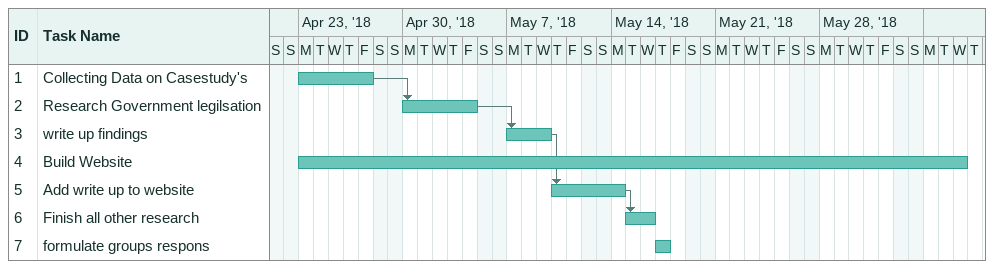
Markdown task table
| ID | Task | Start | Finish | Predecessors |
|---|---|---|---|---|
| 1 | Collecting Data on Casestudy's | 2018-04-23 | 2018-04-27 |  |
| 2 | Research Government legilsation | 2018-04-30 | 2018-05-04 | 1 |
| 3 | write up findings | 2018-05-07 | 2018-05-09 | 2 |
| 4 | Build Website | 2018-04-23 | 2018-06-06 |  |
| 5 | Add write up to website | 2018-05-10 | 2018-05-14 | 3 |
| 6 | Finish all other research | 2018-05-15 | 2018-05-16 | 5 |
| 7 | formulate groups respons | 2018-05-17 | 2018-05-17 |  |
